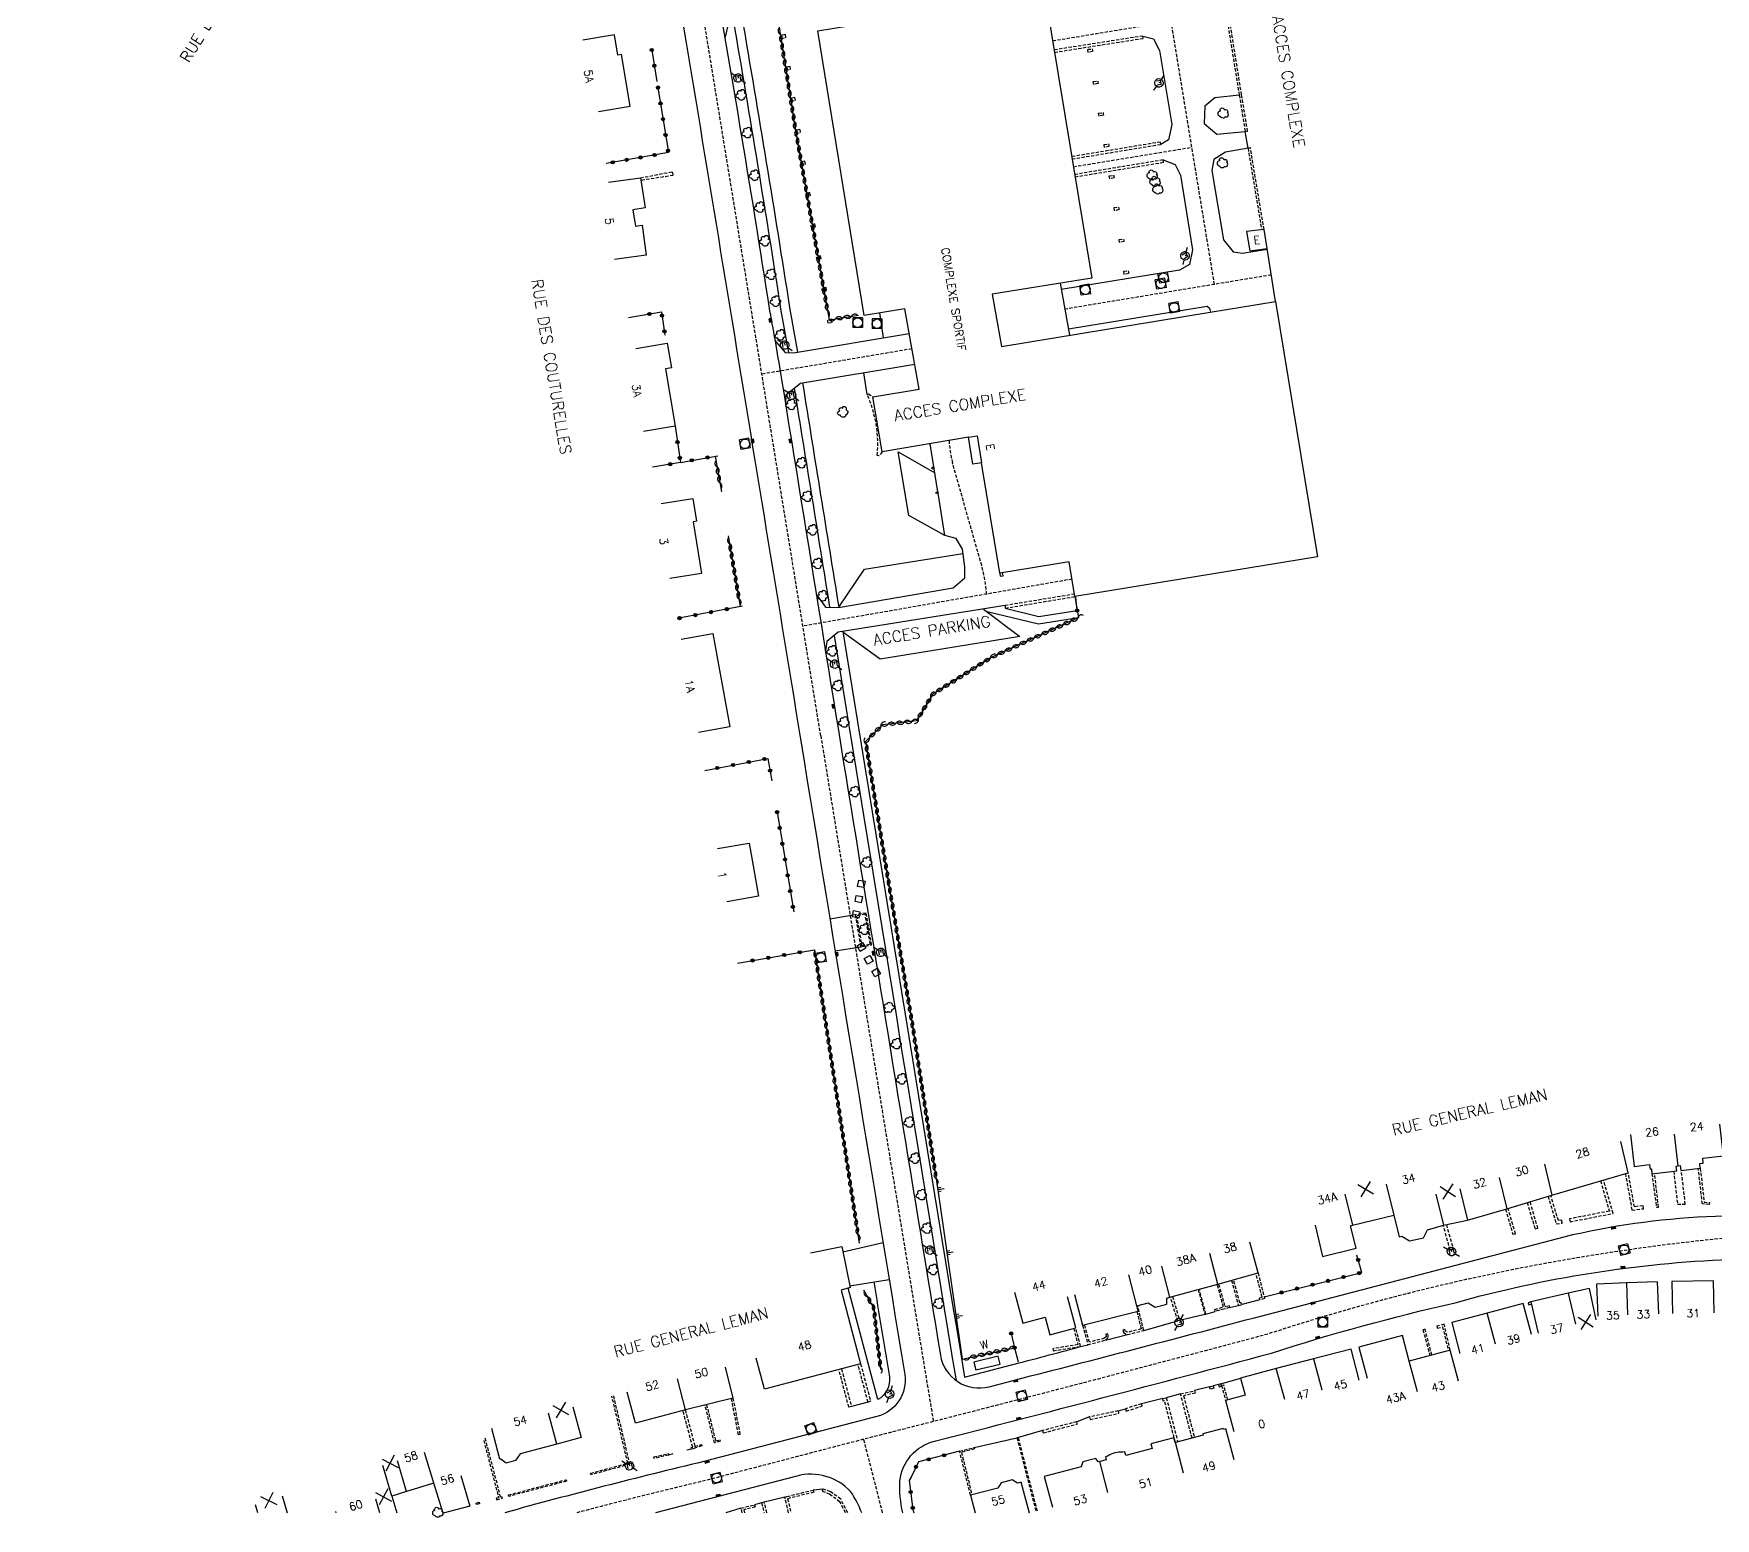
# Model space of a CAD drawing. Header units: millimetres. Extents: x 150999 to 152000, y 125999 to 127001.
# Drawn here: x 151342.5 to 151605.2, y 125999.1 to 126231.1 of the extents above; entities that cross this region are included whole.
import ezdxf
from ezdxf.enums import TextEntityAlignment as Align

# ---------------------------------------------------------------- set-up
doc = ezdxf.new("R2010")
doc.units = ezdxf.units.MM
doc.linetypes.add('DASHED', pattern=[0.75, 0.5, -0.25])
doc.layers.get('0').update_dxf_attribs({"linetype": 'CONTINUOUS'})
for name, color, linetype in [('W0001', 6, 'DASHED'), ('W0008', 7, 'CONTINUOUS'), ('W0100', 7, 'CONTINUOUS'), ('W0112', 1, 'DASHED'), ('W0211', 2, 'CONTINUOUS'), ('W0300', 7, 'CONTINUOUS'), ('W0310', 3, 'CONTINUOUS'), ('W0322', 7, 'CONTINUOUS'), ('W0334', 7, 'CONTINUOUS'), ('W0400', 7, 'CONTINUOUS'), ('W0420', 7, 'CONTINUOUS'), ('W0471', 7, 'CONTINUOUS'), ('W0984', 7, 'CONTINUOUS'), ('W0989', 7, 'CONTINUOUS'), ('W0991', 7, 'CONTINUOUS'), ('W1102', 7, 'CONTINUOUS')]:
    doc.layers.add(name, color=color, linetype=linetype)
doc.styles.get("Standard").update_dxf_attribs({"font": 'romans.shx', "width": 0.85})

# ---------------------------------------------------------------- blocks, each defined once
blk = doc.blocks.new('t322o')
at = {"color": 0, "linetype": 'Continuous'}
for radius in [0.25, 0.15]:
    blk.add_circle((0, 0), radius, dxfattribs=at)
blk = doc.blocks.new('t112o')
at = {"color": 0, "linetype": 'Continuous'}
for p, q in [((-0.5, 0.5), (0.5, 0.5)), ((-0.5, -0.5), (-0.5, 0.5)), ((0.5, 0.5), (0.5, -0.5)), ((0.5, -0.5), (-0.5, -0.5))]:
    blk.add_line(p, q, dxfattribs=at)
blk = doc.blocks.new('t310o')
at = {"color": 0, "linetype": 'Continuous'}
for centre, start, end in [((-0.5, 0.38), 216.8699, 323.1304), ((0.5, -0.37), 36.8699, 143.1303)]:
    blk.add_arc(centre, 0.625, start, end, dxfattribs=at)
blk = doc.blocks.new('t991o')
at = {"color": 0, "linetype": 'Continuous'}
for p, q in [((-1, 1), (1, -1)), ((-1, -1), (1, 1))]:
    blk.add_line(p, q, dxfattribs=at)
blk = doc.blocks.new('t211o')
at = {"color": 0, "linetype": 'Continuous'}
for p, q in [((-0.29, 0.5), (-0.29, 0)), ((0, 1), (0, 0)), ((0.29, 0.5), (0.29, 0))]:
    blk.add_line(p, q, dxfattribs=at)
blk = doc.blocks.new('T300')
for p, q in [((-0.8, 0.51), (-0.86, 0.34)), ((-0.86, 0.34), (-0.86, 0.17)), ((-0.86, 0.17), (-0.74, 0.06)), ((-0.69, 0.63), (-0.8, 0.51)), ((-0.8, -0.06), (-0.74, 0.06)), ((-0.74, 0.06), (-0.69, 0.11)), ((-0.57, 0.69), (-0.69, 0.63)), ((-0.46, 0.69), (-0.57, 0.69)), ((-0.29, 0.63), (-0.46, 0.69)), ((-0.29, 0.63), (-0.17, 0.74)), ((-0.23, 0.57), (-0.29, 0.63)), ((-0.17, 0.74), (-0.06, 0.8)), ((-0.06, 0.8), (0.06, 0.8)), ((0.06, 0.8), (0.23, 0.74)), ((0.23, 0.74), (0.34, 0.63)), ((0.34, 0.63), (0.4, 0.51)), ((0.46, 0.46), (0.34, 0.46)), ((0.4, 0.51), (0.4, 0.46)), ((0.57, 0.4), (0.46, 0.46)), ((0.57, 0.4), (0.69, 0.29)), ((0.69, 0.29), (0.74, 0.17)), ((0.74, 0.06), (0.69, -0.17)), ((0.74, 0.17), (0.74, 0.06)), ((-0.8, -0.17), (-0.8, -0.06)), ((-0.8, -0.23), (-0.8, -0.17)), ((-0.74, -0.34), (-0.8, -0.23)), ((-0.69, -0.4), (-0.74, -0.34)), ((-0.51, -0.46), (-0.69, -0.4)), ((-0.4, -0.46), (-0.51, -0.46)), ((-0.4, -0.46), (-0.34, -0.46)), ((-0.34, -0.46), (-0.34, -0.4)), ((-0.34, -0.51), (-0.34, -0.46)), ((-0.29, -0.63), (-0.34, -0.51)), ((-0.17, -0.74), (-0.29, -0.63)), ((-0.06, -0.8), (-0.17, -0.74)), ((0.06, -0.8), (-0.06, -0.8)), ((0.17, -0.74), (0.06, -0.8)), ((0.23, -0.69), (0.17, -0.74)), ((0.29, -0.46), (0.23, -0.46)), ((0.29, -0.63), (0.23, -0.69)), ((0.46, -0.4), (0.29, -0.46)), ((0.34, -0.51), (0.29, -0.63)), ((0.34, -0.51), (0.34, -0.46)), ((0.57, -0.34), (0.46, -0.4)), ((0.63, -0.29), (0.57, -0.34)), ((0.69, -0.17), (0.63, -0.29))]:
    blk.add_line(p, q)
blk = doc.blocks.new('T471')
for p, q in [((-0.333334, 0.333334), (-0.333334, -0.333334)), ((-0.333334, 0.333334), (0.333334, 0.333334)), ((-0.333334, 0), (0, 0)), ((0.500001, 0.500001), (1.000002, 1.000002)), ((-0.500001, -0.500001), (-1.000002, -1.000002)), ((-0.333334, -0.333334), (0.333334, -0.333334))]:
    blk.add_line(p, q)
blk.add_ellipse((0, 0), major_axis=(0.471405, 0.471405), ratio=1, start_param=5.4977871438, end_param=11.780972451)
blk = doc.blocks.new('T400')
for p, q in [((-0.15, 0.3), (0.15, 0.3)), ((-0.15, -0.25), (-0.15, 0.3)), ((-0.15, 0.15), (0.15, 0.15)), ((-0.15, 0), (0.15, 0)), ((0.15, 0.3), (0.15, -0.25)), ((-0.15, -0.15), (0.15, -0.15)), ((-0.15, -0.25), (-0.15, -0.3)), ((-0.15, -0.3), (0.15, -0.3)), ((0.15, -0.3), (0.15, -0.25))]:
    blk.add_line(p, q)
blk = doc.blocks.new('T420')
for p, q in [((0.75, 0.75), (-0.75, 0.75)), ((-0.75, 0.75), (-0.75, -0.75)), ((0.75, 0.75), (0.75, -0.75)), ((0.75, -0.75), (-0.75, -0.75))]:
    blk.add_line(p, q)
blk.add_ellipse((0, 0), major_axis=(-0.53, 0.53), ratio=1, start_param=3.926991, end_param=10.210176)

msp = doc.modelspace()

# ---------------------------------------------------------------- linework, layer by layer
at = {"layer": 'W0001'}
for points in [[(151483.07, 126014.25, -0.000463), (151465.48, 126121.41, 0.000328), (151442.8, 126260.36, 0.101931), (151437.67, 126274.58, -0.295589), (151437.91, 126280.29, 0.116471), (151443.73, 126299.09, -0.011498), (151445.36, 126310.69, 0.049077), (151450.21, 126349.63, 0.050108), (151447.47, 126388.3, -0.000595), (151431.9, 126478.98), (151424.7, 126521.56, 0.002254), (151411.43, 126599.34, 0.406265), (151396.07, 126610.27), (151389.67, 126609.02, 0.044346), (151379.93, 126606.54), (151374.75, 126605.55), (151370.37, 126603.33), (151366.54, 126599.96), (151356.47, 126594.23), (151321.48, 126574.08), (151307.47, 126566.04)], [(151491.38, 126143.53, 0.044521), (151490.63, 126147.98), (151486.04, 126164.11, -0.039587), (151485.52, 126167.52)]]:
    msp.add_lwpolyline(points, format="xyb", dxfattribs=at)
for points in [[(151526.98, 126191.92), (151517.95, 126246.78)], [(151501.7, 126229.99), (151520.21, 126233.04)], [(151504.94, 126210.31), (151523.45, 126213.35)], [(151535.87, 126193.4), (151503.61, 126188.05)], [(151479.74, 126181.85), (151456.28, 126177.9)], [(151504.75, 126145.87), (151462.7, 126138.53)], [(151475.15, 126000), (151472.2, 126011.48)]]:
    msp.add_lwpolyline(points, dxfattribs=at)
at = {"layer": 'W0001', "flags": 128}
msp.add_lwpolyline([(151680.13, 126027.59, 0.062856), (151615.84, 126042.84, 0.032056), (151607.24, 126042.95, 0.055379), (151535.1, 126027.85, -0.002951), (151482.49, 126014.1), (151472.22, 126011.49), (151447.92, 126005.15, 0.005803), (151427.38, 126000, -0.009772)], format="xyb", dxfattribs=at)
at = {"layer": 'W0008'}
msp.add_lwpolyline([(151505.32, 126342.38), (151489.15, 126345.21, 0.109018), (151472.7, 126344.5, 0.210632), (151452.6, 126327.4, 0.064616), (151446.63, 126298.76, 0.041405), (151445.64, 126268.03, 0.032805), (151447.85, 126245.81, -0.004839), (151457.5, 126187.79, -0.004903), (151459.36, 126177.04, 0.0007), (151484.18, 126024.63, 0.441234), (151491.77, 126019.69), (151497.09, 126021.07, 0.001673), (151534.21, 126030.73), (151581.59, 126043.13, -0.095314), (151626.31, 126045.18), (151631.01, 126044.47, 0.437454), (151639.01, 126050.87, 0.000992), (151646.17, 126153.04, 0.034443), (151646.12, 126275.2), (151644.49, 126301.93, 0.375123), (151627.68, 126322.36), (151611.84, 126324.95), (151587.1, 126329), (151536.42, 126337.26)], format="xyb", close=True, dxfattribs=at)
for points in [[(151335.79, 126279.11), (151365.68, 126277.95, -0.363213), (151376.1, 126267.45, -0.163826), (151364.81, 126240.08), (151368.62, 126237, 0.160584), (151381.63, 126269.11, -0.383744), (151391.37, 126277.14), (151400.4, 126276.82), (151421.38, 126276.05, -0.357579), (151439.46, 126260.09, -0.000346), (151462.32, 126120.89, 0.000429), (151478.61, 126021.62, -0.383101), (151474.26, 126015.05), (151447.21, 126008, 0.008769), (151416.11, 126000, -0.009773)], [(151478.3, 126000, -0.068233), (151477.84, 126004.98, -0.31141), (151483.24, 126011.18, 0.002951), (151535.88, 126024.94, -0.022317), (151564.56, 126032.82, -0.058383), (151607.48, 126039.58, -0.031621), (151615.53, 126039.47, -0.062812), (151679.29, 126024.71)], [(151471.89, 126000, 0.046727), (151470.17, 126003.29, 0.279522), (151461.74, 126005.73), (151439.68, 126000, 0.016807)]]:
    msp.add_lwpolyline(points, format="xyb", dxfattribs=at)
for points in [[(151450.53, 126230.37), (151451.12, 126232.8), (151453.23, 126233.66), (151464.17, 126235.43), (151486.75, 126239.14), (151488.8, 126238.64), (151489.73, 126237.06), (151489.98, 126235.62)], [(151515.8, 126230.73), (151517.47, 126230.29), (151518.41, 126228.48), (151520.3, 126216.92), (151519.81, 126214.51), (151518.61, 126213.8)], [(151530.85, 126221.51), (151527.05, 126221.05), (151525.5, 126219.76), (151525.39, 126217.04), (151527.36, 126215.38), (151531.78, 126215.8)], [(151532.22, 126213.2), (151528.68, 126212.59), (151526.87, 126211.45), (151526.55, 126209.7), (151528.39, 126198.86), (151529.9, 126197), (151531.34, 126196.8), (151535.22, 126197.43)], [(151518.95, 126211.37), (151520.84, 126210.66), (151521.65, 126208.97), (151523.54, 126197.32), (151523.09, 126195.05), (151521.54, 126194.15), (151503.06, 126191.14)], [(151504.16, 126184.99), (151525.85, 126188.53), (151526.21, 126188.21), (151526.38, 126187.59)], [(151458.33, 126183.17), (151459.91, 126181.29), (151461.21, 126181.23), (151479.3, 126184.27)], [(151480.17, 126179.41), (151462.34, 126176.42), (151460.01, 126174.64), (151459.96, 126173.3)], [(151483.77, 126159.5), (151482.59, 126167.02)], [(151464.78, 126143.5), (151466.24, 126141.51), (151468.15, 126141.46), (151468.58, 126141.51), (151486.18, 126144.49), (151487.97, 126146.09), (151488.01, 126147.78), (151487.6, 126150.53), (151486.66, 126152.21), (151484.88, 126152.68), (151483.8, 126159.28), (151483.8, 126159.29)], [(151494.3, 126141.75), (151468.22, 126137.56), (151466.44, 126136.14), (151466.23, 126134.6)]]:
    msp.add_lwpolyline(points, dxfattribs=at)
at = {"layer": 'W0100'}
for points in [[(151543.08, 126149.36), (151505.19, 126143.15), (151504.3, 126148.58), (151493.44, 126146.8), (151490.61, 126164.04), (151489.22, 126163.81), (151488.55, 126168.04), (151475.1, 126165.74), (151473.62, 126174.38), (151480.86, 126175.57), (151478.62, 126188.13), (151472.28, 126187.06), (151465.01, 126231.52), (151500.49, 126237.35), (151507.8, 126192.92), (151492.27, 126190.38), (151493.73, 126182.24), (151526.32, 126187.58), (151536.54, 126189.26)], [(151532.01, 126200.17), (151532.49, 126197.19), (151535.21, 126197.53), (151534.72, 126200.51)], [(151489.38, 126023.54), (151489.71, 126022.31), (151493.53, 126023.22), (151493.2, 126024.45)]]:
    msp.add_lwpolyline(points, close=True, dxfattribs=at)
for points in [[(151430.77, 126218.94), (151435.71, 126219.76), (151434.36, 126227.83), (151433.79, 126227.73), (151433.26, 126230.89), (151428.33, 126230.07)], [(151432.35, 126207.88), (151437.31, 126208.57), (151438.05, 126203.89), (151436.13, 126203.58), (151436.54, 126201), (151437.59, 126201.17), (151438.23, 126196.51), (151433.28, 126195.82)], [(151436.58, 126181.92), (151441.51, 126182.75), (151442.16, 126178.9), (151441.24, 126178.74), (151442.75, 126169.76), (151437.82, 126168.93)], [(151440.57, 126157.67), (151445.51, 126158.46), (151446.07, 126154.92), (151445.54, 126154.84), (151446.83, 126146.77), (151441.89, 126145.98)], [(151443.68, 126136.48), (151448.6, 126137.39), (151451.29, 126122.8), (151446.38, 126121.89)], [(151449.36, 126103.78), (151454.28, 126104.64), (151455.74, 126096.32), (151450.81, 126095.46)], [(151591.96, 126059.09), (151592.53, 126054.12), (151594.94, 126054.4), (151595.02, 126053.69), (151595.23, 126053.72), (151595.31, 126052.98), (151599.18, 126053.43), (151599.1, 126054.17), (151599.34, 126054.2), (151599.74, 126054.24), (151599.82, 126053.5), (151602.86, 126053.84), (151602.78, 126054.57), (151603.34, 126054.63), (151603.25, 126055.41), (151606.49, 126055.77), (151605.92, 126060.74)], [(151542.69, 126044.91), (151543.87, 126040.06), (151549.09, 126041.32), (151548.24, 126044.84), (151548.55, 126044.92), (151555, 126046.48), (151555.82, 126043.12), (151556.25, 126043.22), (151557.44, 126042.46), (151559.64, 126042.96), (151560.24, 126044.21), (151562.75, 126044.92), (151566.49, 126045.74), (151572.64, 126047.5), (151579.69, 126049.62), (151591.62, 126053.12), (151590.44, 126057.98)], [(151463.87, 126040.6), (151468.77, 126041.61), (151470.1, 126035.17), (151468.67, 126034.79), (151471.71, 126023.27), (151456.7, 126019.29), (151455.42, 126024.13)], [(151505.1, 126034.12), (151506.38, 126029.29), (151515.08, 126031.48), (151514.86, 126032.33), (151516.63, 126032.8), (151517.7, 126032.1), (151519.52, 126032.58), (151519.55, 126033.54), (151520.02, 126033.69), (151527.53, 126035.7), (151533.8, 126037.46), (151532.52, 126042.29)], [(151596.37, 126031.09), (151596.2, 126036.08), (151591.37, 126035.91), (151586.67, 126035.73), (151586.86, 126030.74)], [(151605.01, 126031.23), (151604.92, 126036.23), (151598.43, 126036.11), (151598.51, 126031.12)], [(151495.75, 126034.44), (151497.03, 126029.61), (151500.54, 126030.54), (151501.26, 126027.81), (151505.31, 126028.89), (151504.03, 126033.72)], [(151586.6, 126030.16), (151585.54, 126035.05), (151582.24, 126034.33), (151576.39, 126032.94), (151577.55, 126028.07)], [(151576.49, 126027.85), (151575.18, 126032.68), (151569.6, 126031.16), (151564.07, 126029.72), (151565.33, 126024.88)], [(151565.1, 126020.57), (151563.82, 126025.4), (151557.41, 126023.71), (151556.36, 126027.69), (151549.53, 126025.88), (151550.81, 126021.05)], [(151549.58, 126020.73), (151548.32, 126025.57), (151542.47, 126024.04), (151536.63, 126022.54), (151531.04, 126021.01), (151531.77, 126018.36), (151528.71, 126017.52), (151530.03, 126012.7)], [(151450.56, 126022.77), (151451.77, 126017.92), (151444.36, 126016.07), (151436.52, 126013.99), (151435.23, 126018.83)], [(151426.77, 126016.57), (151428.06, 126011.74), (151424.28, 126010.72), (151418.53, 126009.23), (151417.81, 126008.14), (151416.36, 126007.75), (151415.5, 126008.39), (151415.38, 126008.35), (151414.09, 126013.18)], [(151409.27, 126005.82), (151410.69, 126001.03), (151406.5, 125999.93), (151405.02, 126004.64), (151400.78, 126003.3), (151398.49, 126002.58), (151399.28, 126000)], [(151498.07, 125999.96), (151496.81, 126004.79), (151496.23, 126004.64), (151495.4, 126005.12), (151493.64, 126004.7), (151493.13, 126003.84), (151488.87, 126002.73), (151489.58, 126000)], [(151381.35, 126002.62), (151382.13, 126000)], [(151406.75, 126000), (151406.5, 125999.93), (151406.48, 126000)]]:
    msp.add_lwpolyline(points, dxfattribs=at)
msp.add_lwpolyline([(151530.05, 126008.26), (151528.78, 126013.1), (151528.37, 126012.99), (151528.32, 126013.17), (151525.17, 126012.34), (151525.23, 126012.14), (151520.88, 126011), (151520.83, 126010.99), (151520.64, 126011.72), (151517.04, 126010.78), (151517.24, 126010.04), (151514.9, 126009.43), (151513.13, 126008.97), (151512.99, 126009.54), (151512.67, 126009.46, 0.167017), (151510.28, 126008.85), (151509.95, 126008.75), (151510.08, 126008.26), (151509.08, 126008), (151508.83, 126007.93), (151508.46, 126008.47), (151506.43, 126007.98), (151506.14, 126007.19), (151500.39, 126005.69), (151501.66, 126000.85)], format="xyb", dxfattribs=at)
at = {"layer": 'W0112'}
for points in [[(151532.15, 126215.86), (151531.22, 126221.57), (151528.04, 126241.3), (151527.66, 126241.24), (151530.85, 126221.51), (151531.78, 126215.8)], [(151459.95, 126230.97), (151459.27, 126230.8), (151459.3, 126230.61), (151459.34, 126230.41), (151460.03, 126230.47)], [(151507.18, 126228.65), (151507.88, 126228.71), (151507.91, 126228.52), (151507.94, 126228.32), (151507.27, 126228.15)], [(151460.68, 126225.99), (151460, 126225.83), (151460.04, 126225.63), (151460.07, 126225.43), (151460.76, 126225.49)], [(151508.04, 126223.64), (151508.74, 126223.7), (151508.77, 126223.51), (151508.8, 126223.31), (151508.13, 126223.14)], [(151461.45, 126221.15), (151460.77, 126220.98), (151460.8, 126220.78), (151460.83, 126220.59), (151461.53, 126220.65)], [(151508.88, 126218.7), (151509.58, 126218.76), (151509.61, 126218.56), (151509.64, 126218.36), (151508.96, 126218.2)], [(151462.24, 126216.13), (151461.56, 126215.96), (151461.59, 126215.76), (151461.62, 126215.57), (151462.32, 126215.63)], [(151509.73, 126213.8), (151510.42, 126213.86), (151510.46, 126213.66), (151510.49, 126213.46), (151509.81, 126213.3)], [(151463.02, 126211.17), (151462.34, 126211.01), (151462.38, 126210.81), (151462.41, 126210.61), (151463.1, 126210.67)], [(151510.55, 126208.91), (151511.24, 126208.98), (151511.28, 126208.78), (151511.31, 126208.58), (151510.63, 126208.41)], [(151463.79, 126206.26), (151463.11, 126206.09), (151463.14, 126205.89), (151463.17, 126205.7), (151463.87, 126205.76)], [(151511.29, 126203.94), (151511.99, 126204), (151512.02, 126203.8), (151512.05, 126203.6), (151511.37, 126203.44)], [(151464.57, 126201.37), (151463.89, 126201.2), (151463.92, 126201.01), (151463.96, 126200.81), (151464.65, 126200.87)], [(151512.07, 126198.95), (151512.77, 126199.01), (151512.8, 126198.81), (151512.83, 126198.62), (151512.15, 126198.45)], [(151465.46, 126196.41), (151464.78, 126196.25), (151464.81, 126196.05), (151464.84, 126195.85), (151465.54, 126195.91)], [(151512.81, 126193.98), (151513.51, 126194.04), (151513.54, 126193.84), (151513.57, 126193.64), (151512.89, 126193.48)], [(151466.31, 126191.44), (151465.63, 126191.28), (151465.66, 126191.08), (151465.7, 126190.88), (151466.39, 126190.94)], [(151467.2, 126186.49), (151466.52, 126186.33), (151466.55, 126186.13), (151466.59, 126185.93), (151467.28, 126185.99)], [(151482.88, 126163.1), (151482.86, 126163.36), (151483.15, 126163.38), (151483.17, 126163.12)], [(151483.51, 126159.25), (151483.49, 126159.47), (151483.78, 126159.5), (151483.8, 126159.29)], [(151470.87, 126093.41), (151471.72, 126088.42), (151473.42, 126088.71), (151472.57, 126093.7)], [(151471.08, 126093.27), (151471.87, 126088.63), (151473.22, 126088.86), (151472.42, 126093.5)], [(151526.86, 126019.45), (151526.32, 126019.31), (151526.22, 126019.68), (151526.76, 126019.82)], [(151527.69, 126019.67), (151528.07, 126019.78), (151527.97, 126020.15), (151527.59, 126020.04)], [(151507.54, 126014.59), (151512.06, 126015.54), (151511.98, 126015.92), (151507.46, 126014.97)], [(151515.56, 126017.03), (151513.08, 126016.25), (151513.19, 126015.88), (151515.67, 126016.66)], [(151500.24, 126012.48), (151505.56, 126013.86), (151505.47, 126014.23), (151500.14, 126012.85)], [(151441.7, 126009.01), (151439.47, 126008.48), (151439.42, 126008.72), (151441.64, 126009.24)], [(151425.75, 126004.93), (151416.76, 126002.55), (151416.7, 126002.78), (151425.69, 126005.16)], [(151411.67, 126001.52), (151412.15, 126001.63), (151412.2, 126001.4), (151411.72, 126001.29)]]:
    msp.add_lwpolyline(points, close=True, dxfattribs=at)
for points in [[(151502, 126228.19), (151515.86, 126230.37), (151515.8, 126230.73), (151501.94, 126228.56)], [(151504.74, 126211.52), (151518.61, 126213.8), (151518.55, 126214.17), (151504.68, 126211.88)], [(151534.72, 126200.51), (151532.59, 126213.26), (151532.22, 126213.2), (151534.35, 126200.45)], [(151437.31, 126208.57), (151442.26, 126209.52), (151442.43, 126208.95), (151437.37, 126208.15)], [(151505.2, 126208.73), (151519.01, 126211), (151518.95, 126211.37), (151505.14, 126209.09)], [(151493.44, 126146.8), (151493.53, 126146.34), (151493.96, 126146.41), (151493.88, 126146.87)], [(151505.13, 126143.53), (151494.3, 126141.75), (151494.31, 126141.34), (151505.19, 126143.15)], [(151602.86, 126053.84), (151603.47, 126048.54), (151604.28, 126048.45), (151604.25, 126048.14), (151603.19, 126048.26), (151602.56, 126053.81)], [(151587.28, 126051.85), (151588.66, 126047.13), (151582.44, 126045.91), (151582.53, 126045.45), (151589.25, 126046.78), (151587.73, 126051.98)], [(151591.17, 126052.99), (151592.19, 126047.29), (151593.98, 126047.51), (151593.93, 126047.97), (151592.57, 126047.8), (151591.62, 126053.12)], [(151595.31, 126052.98), (151596.02, 126047.73), (151596.34, 126047.75), (151595.74, 126053.03)], [(151598.71, 126053.37), (151599.31, 126048.19), (151600.52, 126048.2), (151599.91, 126053.51)], [(151575.83, 126048.46), (151577.06, 126044.35), (151577.51, 126044.44), (151576.27, 126048.59)], [(151579.08, 126049.44), (151580.37, 126045.14), (151581.27, 126045.24), (151581.22, 126045.7), (151580.7, 126045.64), (151579.52, 126049.57)], [(151572.45, 126047.44), (151573.57, 126043.52), (151574.02, 126043.57), (151572.83, 126047.56)], [(151563.2, 126045.02), (151564.27, 126041.18), (151563.8, 126041.05), (151562.72, 126044.92)], [(151527.62, 126035.73), (151528.61, 126032.2), (151528.63, 126032.2), (151529.27, 126032.36), (151529.35, 126032.05), (151528.7, 126031.88), (151528.47, 126031.83), (151527.11, 126031.47), (151527.02, 126031.78), (151528.39, 126032.15), (151527.44, 126035.68)], [(151529.64, 126036.29), (151530.73, 126032.38), (151530.98, 126032.44), (151531.25, 126032.56), (151531.11, 126032.86), (151530.96, 126032.79), (151529.95, 126036.38)], [(151533.8, 126037.46), (151534.81, 126033.47), (151534.09, 126033.28), (151534.01, 126033.6), (151534.41, 126033.7), (151533.48, 126037.37)], [(151520.43, 126033.8), (151521.54, 126030.05), (151521.25, 126029.97), (151520.08, 126033.71)], [(151524.43, 126034.87), (151525.47, 126031), (151525.65, 126031.04), (151524.61, 126034.92)], [(151576.39, 126032.94), (151575.99, 126032.82), (151576.08, 126032.5), (151576.46, 126032.61)], [(151514.87, 126031.42), (151515.53, 126028.73), (151513.43, 126028.19), (151513.04, 126028.39), (151512.96, 126028.63), (151512.65, 126028.53), (151512.77, 126028.16), (151513.38, 126027.84), (151515.93, 126028.5), (151514.99, 126032.36)], [(151504.99, 126028.8), (151505.66, 126026.27), (151501.74, 126025.63), (151501.79, 126025.3), (151506.08, 126026), (151505.31, 126028.89)], [(151506.38, 126029.29), (151507.21, 126026.26), (151509.98, 126026.98), (151510.38, 126027.37), (151510.35, 126027.9), (151510.02, 126027.88), (151510.04, 126027.5), (151509.81, 126027.27), (151507.44, 126026.66), (151506.7, 126029.37)], [(151560.94, 126024.64), (151559.87, 126028.67), (151559.55, 126028.59), (151560.62, 126024.56)], [(151563.82, 126025.4), (151562.85, 126029.45), (151561.73, 126029.14), (151561.82, 126028.83), (151562.61, 126029.05), (151563.5, 126025.32)], [(151468.72, 126022.47), (151470.27, 126016.61), (151469.87, 126016.48), (151468.32, 126022.37)], [(151471.71, 126023.27), (151473.27, 126017.41), (151472.87, 126017.27), (151471.31, 126023.16)], [(151529.05, 126017.62), (151528.45, 126019.93), (151528.1, 126019.88), (151528.71, 126017.52)], [(151433.09, 126018.25), (151435.62, 126007.57), (151429.61, 126005.93), (151429.54, 126006.17), (151435.34, 126007.74), (151432.86, 126018.19)], [(151451.77, 126017.92), (151452.87, 126012.25), (151452.63, 126012.2), (151451.53, 126017.86)], [(151520.88, 126011), (151519.18, 126017.49), (151518.99, 126017.45), (151518.91, 126017.83), (151519.46, 126017.95), (151521.25, 126011.1)], [(151523.48, 126011.68), (151521.68, 126018.57), (151523.88, 126019.08), (151523.97, 126018.7), (151522.15, 126018.28), (151523.85, 126011.78)], [(151444.32, 126016.06), (151445.83, 126010.37), (151446.83, 126010.66), (151446.9, 126010.43), (151445.9, 126010.14), (151445.54, 126010.01), (151445.27, 126009.95), (151445.23, 126010.19), (151445.48, 126010.24), (151445.48, 126010.24), (151443.96, 126015.97)], [(151447.64, 126016.89), (151449.06, 126011.22), (151449.73, 126011.39), (151449.79, 126011.16), (151448.88, 126010.93), (151447.41, 126016.83)], [(151412.84, 126011.28), (151415.16, 126002.36), (151414.79, 126002.25), (151414.85, 126002.02), (151415.76, 126002.27), (151415.69, 126002.5), (151415.48, 126002.44), (151413.08, 126011.64)], [(151488.87, 126002.73), (151487.18, 126009.61), (151489.44, 126010.19), (151489.5, 126009.97), (151487.46, 126009.44), (151489.1, 126002.79)], [(151499.32, 126000.27), (151496.35, 126011.77), (151496.13, 126011.72), (151499.09, 126000.21)], [(151457.06, 126000), (151456.66, 126001.66), (151456.24, 126001.54), (151456.62, 126000)], [(151460.47, 126000), (151459.87, 126002.42), (151460.21, 126002.55), (151464.32, 126003.55), (151464.41, 126003.2), (151460.32, 126002.2), (151460.3, 126002.19), (151460.84, 126000)], [(151469.7, 126000), (151468.6, 126002.12), (151467.03, 126003.29), (151465.8, 126003.71), (151465.68, 126003.38), (151466.86, 126002.96), (151468.38, 126001.83), (151469.33, 126000)], [(151453.21, 126000), (151453.02, 126000.72), (151455.14, 126001.25), (151455.23, 126000.9), (151453.46, 126000.46), (151453.58, 126000)]]:
    msp.add_lwpolyline(points, dxfattribs=at)
msp.add_lwpolyline([(151475.1, 126165.74), (151474.56, 126165.15), (151474.31, 126165.21, 0.128825), (151472.73, 126174.72), (151472.96, 126174.83), (151473.62, 126174.38)], format="xyb", dxfattribs=at)
at = {"layer": 'W0211'}
msp.add_lwpolyline([(151483.76, 126050.45), (151487.57, 126023.99)], dxfattribs=at)
at = {"layer": 'W0310'}
for points in [[(151463.85, 126234.66), (151458.6, 126234.41), (151461.56, 126215.96), (151466.78, 126186.39), (151471.36, 126187.11)], [(151449, 126165.09), (151449.96, 126159.49)], [(151451.04, 126152.64), (151452.9, 126141.59)], [(151505.63, 126139.8), (151492.09, 126133.63), (151482.97, 126127.9), (151480.43, 126123.73), (151475.12, 126123.12), (151472.49, 126120.49), (151475.62, 126101.21), (151479.77, 126076.4), (151483.76, 126050.45)], [(151464.51, 126087.97), (151471.5, 126042.1)], [(151472.16, 126034.82), (151473.76, 126031.97), (151474.83, 126022.38)], [(151487.57, 126023.99), (151495.76, 126025.79)], [(151442.4, 126009.19), (151441.7, 126009.01)], [(151445.27, 126009.95), (151444.54, 126009.79)]]:
    msp.add_lwpolyline(points, dxfattribs=at)
at = {"layer": 'W0322'}
msp.add_line((151443.56, 126164.12), (151439.18, 126163.35), dxfattribs=at)
for points in [[(151439.08, 126228.54), (151439.89, 126223.62)], [(151440.05, 126222.68), (151441.68, 126212.51), (151431.96, 126210.82)], [(151435.44, 126186.73), (151440.6, 126187.63), (151441.15, 126183.97)], [(151442.75, 126169.76), (151443.56, 126164.12), (151449.4, 126165.16)], [(151453.25, 126141.66), (151443.07, 126139.72)], [(151505.54, 126140.97), (151505.33, 126143.07)], [(151447.35, 126115.99), (151457.24, 126117.86), (151457.84, 126114.37)], [(151458.66, 126109.46), (151461.27, 126093.87)], [(151452.48, 126085.88), (151464.51, 126087.97)], [(151534.74, 126033.75), (151550.02, 126037.55), (151549.21, 126040.25)], [(151495.22, 126028.03), (151495.76, 126025.79), (151496.3, 126023.56)], [(151487.18, 126009.61), (151480.73, 126007.93), (151479.61, 126005.58), (151479.29, 126005.05), (151479.89, 126000.5), (151480.04, 126000)]]:
    msp.add_lwpolyline(points, dxfattribs=at)
at = {"layer": 'W0334'}
for p, q in [((151532.22, 126213.2), (151531.78, 126215.8)), ((151536.54, 126189.26), (151535.21, 126197.53)), ((151534.09, 126033.28), (151531.25, 126032.56)), ((151525.47, 126031), (151521.54, 126030.05)), ((151509.98, 126026.98), (151513.38, 126027.84)), ((151515.93, 126028.5), (151521.25, 126029.97)), ((151527.97, 126020.15), (151531.04, 126021.01)), ((151521.68, 126018.57), (151519.46, 126017.95)), ((151511.98, 126015.92), (151513.08, 126016.25)), ((151489.44, 126010.19), (151496.13, 126011.72))]:
    msp.add_line(p, q, dxfattribs=at)
for points in [[(151451.83, 126233.09, -0.00375), (151459.22, 126188.08, -0.003097), (151460.42, 126181.27, 0.0007)], [(151453.17, 126233.63, -0.003774), (151460.61, 126188.32, -0.003164), (151461.84, 126181.34, 0.0007)], [(151461.34, 126175.66, 0.000157), (151466.87, 126141.5, 0.440862)], [(151462.64, 126176.47, 0.000161), (151468.3, 126141.48, 0.440819)], [(151467.59, 126137.05, 0.000515), (151485.9, 126024.9, 0.005068), (151485.91, 126024.82), (151486.64, 126020.65)], [(151468.92, 126137.67, 0.000517), (151487.29, 126025.13, 0.006214), (151487.31, 126025.06)], [(151473.76, 126036.06, 0.000064), (151476.2, 126021.25, -0.31714), (151474.39, 126017.69), (151469.74, 126035.08)], [(151487.29, 126025.13), (151487.96, 126021.18), (151489.7, 126021.65), (151496.48, 126023.41, 0.000458), (151507.21, 126026.26, 0.001673)]]:
    msp.add_lwpolyline(points, format="xyb", dxfattribs=at)
for points in [[(151502.89, 126192.12), (151504.34, 126183.98)], [(151474.66, 126187.46), (151475.21, 126183.58)], [(151472.73, 126174.72), (151472.22, 126178.08)], [(151484.88, 126152.68), (151479.23, 126155.81), (151477.6, 126165.74), (151483.3, 126162.48)], [(151468.3, 126141.48), (151472.31, 126147.44), (151487.7, 126149.88)], [(151505.19, 126143.15), (151505.73, 126139.82), (151499.49, 126138.81), (151491.5, 126140.74)], [(151490.89, 126141.2), (151496.6, 126136.91), (151474.75, 126133.38), (151468.93, 126137.6)], [(151494.31, 126141.34), (151499.53, 126140.02), (151505.54, 126140.97)], [(151470.87, 126093.41), (151466.92, 126092.73)], [(151467.74, 126087.78), (151471.72, 126088.42)], [(151468.95, 126040.76), (151475.21, 126042.23)], [(151470.04, 126035.43), (151476.16, 126036.47)], [(151525.65, 126031.04), (151527.11, 126031.47)], [(151529.35, 126032.05), (151530.73, 126032.38)], [(151526.22, 126019.68), (151523.88, 126019.08)], [(151527.59, 126020.04), (151526.76, 126019.82)], [(151472.87, 126017.27), (151470.27, 126016.61)], [(151518.91, 126017.83), (151515.56, 126017.03)], [(151507.46, 126014.97), (151505.47, 126014.23)], [(151500.14, 126012.85), (151496.35, 126011.77)], [(151456.24, 126001.54), (151455.14, 126001.25)], [(151459.87, 126002.42), (151456.66, 126001.66)], [(151465.8, 126003.71), (151464.32, 126003.55)], [(151453.02, 126000.72), (151450.68, 126000)]]:
    msp.add_lwpolyline(points, dxfattribs=at)
at = {"layer": 'W1102'}
for p, q in [((151598.77, 126059.17), (151599.34, 126054.2)), ((151578.51, 126054.48), (151579.69, 126049.62)), ((151553.82, 126051.34), (151555, 126046.48)), ((151571.46, 126052.36), (151572.64, 126047.5)), ((151547.37, 126049.78), (151548.55, 126044.92)), ((151561.57, 126049.78), (151562.75, 126044.92)), ((151565.31, 126050.59), (151566.49, 126045.74)), ((151520.02, 126033.69), (151518.74, 126038.53)), ((151527.53, 126035.7), (151526.25, 126040.53)), ((151514.86, 126032.33), (151513.58, 126037.16)), ((151591.56, 126030.92), (151591.37, 126035.91)), ((151570.89, 126026.33), (151569.6, 126031.16)), ((151537.95, 126017.72), (151536.63, 126022.54)), ((151542.47, 126024.04), (151543.73, 126019.2)), ((151558.69, 126018.87), (151557.41, 126023.71)), ((151444.36, 126016.07), (151443.11, 126020.91)), ((151424.28, 126010.72), (151422.98, 126015.55)), ((151405.02, 126004.64), (151403.59, 126009.43)), ((151522.15, 126006.16), (151520.88, 126011)), ((151398.49, 126002.58), (151397.06, 126007.37)), ((151400.78, 126003.3), (151399.35, 126008.1)), ((151510.35, 126003.16), (151509.08, 126008)), ((151396.6, 126000), (151395.97, 126002.12)), ((151377.53, 126000), (151377.17, 126001.22)), ((151389.81, 126000), (151389.76, 126000.18))]:
    msp.add_line(p, q, dxfattribs=at)
for points in [[(151488.55, 126168.04), (151489.91, 126168.26), (151490.61, 126164.04)], [(151582.24, 126034.33), (151583.35, 126029.46)]]:
    msp.add_lwpolyline(points, dxfattribs=at)

# ---------------------------------------------------------------- block references
at = {"layer": 'W0112'}
for p, rotation in [((151471.82, 126098.27), 170.3444801593212), ((151471.41, 126095.89), 350.3444801596611), ((151471.01, 126093.5), 350.3444801593212), ((151471.83, 126088.39), 209.8805194139083), ((151472.97, 126086.39), 29.88051941399862), ((151474.12, 126084.4), 29.88051941390834)]:
    msp.add_blockref('t112o', p, dxfattribs=dict(at, rotation=rotation))
at = {"layer": 'W0211', "rotation": 278.194405925616}
for p in [(151483.76, 126050.45), (151485.18, 126040.55), (151486.61, 126030.65)]:
    msp.add_blockref('t211o', p, dxfattribs=at)
at = {"layer": 'W0300'}
for p, rotation in [((151453.03, 126221.44), 279.297447025103), ((151528.27, 126218.69), 188.915444293444), ((151453.98, 126215.53), 279.297447025103), ((151528.16, 126210.92), 188.915444293444), ((151455.11, 126208.89), 279.297447025103), ((151517.19, 126209.01), 188.915444293444), ((151517.63, 126208.02), 188.915444293444), ((151518.05, 126206.83), 188.915444293444), ((151455.93, 126203.9), 279.297447025103), ((151456.74, 126198.63), 279.297447025103), ((151457.67, 126193.4), 279.297447025103), ((151458.39, 126189.2), 279.297447025103), ((151459.15, 126183.93), 279.297447025103), ((151460.83, 126173.07), 279.418437692027), ((151468.91, 126171.9), 279.418437692027), ((151462.43, 126163.95), 279.418437692027), ((151463.32, 126158.71), 279.418437692027), ((151464.17, 126153.47), 279.418437692027), ((151464.94, 126148.22), 279.418437692027), ((151465.73, 126143.17), 279.418437692027), ((151467.25, 126134.56), 279.418437692027), ((151468.11, 126129.15), 279.418437692027), ((151469.08, 126123.44), 279.418437692027), ((151469.93, 126117.92), 279.418437692027), ((151470.75, 126112.57), 279.418437692027), ((151472.64, 126101.56), 279.418437692027), ((151472.24, 126091.07), 279.208274526316), ((151476.18, 126079.01), 80.34448015932121), ((151477.26, 126073.18), 279.505235983083), ((151478.09, 126067.68), 279.505235983083), ((151479.26, 126060.94), 279.505235983083), ((151480.17, 126055.3), 279.505235983083), ((151481.18, 126049.59), 279.505235983083), ((151482.01, 126044.37), 279.505235983083), ((151482.99, 126037.9), 278.733871622599), ((151483.88, 126032.62), 278.733871622599), ((151405.58, 126000.08), 194.659449090152)]:
    msp.add_blockref('T300', p, dxfattribs=dict(at, rotation=rotation))
at = {"layer": 'W0310'}
for p, rotation in [((151459.15, 126230.97), 279.105608041861), ((151459.35, 126229.73), 279.105608041861), ((151459.55, 126228.5), 279.105608041861), ((151459.74, 126227.27), 279.105608041861), ((151459.94, 126226.03), 279.105608041861), ((151460.14, 126224.8), 279.105608041861), ((151460.34, 126223.56), 279.105608041861), ((151460.54, 126222.33), 279.105608041861), ((151460.73, 126221.09), 279.105608041861), ((151460.93, 126219.86), 279.105608041861), ((151461.13, 126218.63), 279.105608041861), ((151461.33, 126217.39), 279.105608041861), ((151461.52, 126216.16), 279.105608041861), ((151461.74, 126214.93), 280.021587461919), ((151461.96, 126213.69), 280.021587461919), ((151462.17, 126212.46), 280.021587461919), ((151462.39, 126211.23), 280.021587461919), ((151462.61, 126210), 280.021587461919), ((151462.83, 126208.77), 280.021587461919), ((151463.04, 126207.54), 280.021587461919), ((151463.26, 126206.31), 280.021587461919), ((151463.48, 126205.08), 280.021587461919), ((151463.7, 126203.85), 280.021587461919), ((151463.91, 126202.62), 280.021587461919), ((151464.13, 126201.39), 280.021587461919), ((151464.35, 126200.15), 280.021587461919), ((151464.57, 126198.92), 280.021587461919), ((151464.78, 126197.69), 280.021587461919), ((151465, 126196.46), 280.021587461919), ((151465.22, 126195.23), 280.021587461919), ((151465.44, 126194), 280.021587461919), ((151465.65, 126192.77), 280.021587461919), ((151465.87, 126191.54), 280.021587461919), ((151466.09, 126190.31), 280.021587461919), ((151466.31, 126189.08), 280.021587461919), ((151466.52, 126187.85), 280.021587461919), ((151467.79, 126186.55), 8.88470799555183), ((151469.03, 126186.74), 8.88470799555183), ((151470.26, 126186.94), 8.88470799555183), ((151449.28, 126163.42), 279.712164443253), ((151449.49, 126162.19), 279.712164443253), ((151449.7, 126160.96), 279.712164443253), ((151451.25, 126151.4), 279.573180995454), ((151451.45, 126150.17), 279.573180995454), ((151451.66, 126148.94), 279.573180995454), ((151451.87, 126147.71), 279.573180995454), ((151452.08, 126146.47), 279.573180995454), ((151452.29, 126145.24), 279.573180995454), ((151452.49, 126144.01), 279.573180995454), ((151452.7, 126142.78), 279.573180995454), ((151501.08, 126137.73), 204.495988683413), ((151502.21, 126138.24), 204.495988683413), ((151503.35, 126138.76), 204.495988683413), ((151504.49, 126139.28), 204.495988683413), ((151505.63, 126139.8), 204.495988683413), ((151494.25, 126134.62), 204.495988683413), ((151495.39, 126135.13), 204.495988683413), ((151496.53, 126135.65), 204.495988683413), ((151497.66, 126136.17), 204.495988683413), ((151498.8, 126136.69), 204.495988683413), ((151499.94, 126137.21), 204.495988683413), ((151489.87, 126132.24), 212.152719769215), ((151490.93, 126132.9), 212.152719769215), ((151491.98, 126133.57), 212.152719769215), ((151493.11, 126134.1), 204.495988683413), ((151485.64, 126129.57), 212.152719769215), ((151486.69, 126130.24), 212.152719769215), ((151487.75, 126130.9), 212.152719769215), ((151488.81, 126131.57), 212.152719769215), ((151482.66, 126127.39), 238.7208526071419), ((151483.52, 126128.24), 212.152719769215), ((151484.58, 126128.91), 212.152719769215), ((151480.71, 126124.18), 238.7208526071419), ((151481.36, 126125.25), 238.7208526071419), ((151482.01, 126126.32), 238.7208526071419), ((151473.97, 126121.97), 225.037033881309), ((151474.86, 126122.86), 225.037033881309), ((151475.99, 126123.22), 186.504319184905), ((151477.23, 126123.36), 186.504319184905), ((151478.48, 126123.5), 186.504319184905), ((151479.72, 126123.65), 186.504319184905), ((151472.56, 126120.09), 279.211018713372), ((151473.09, 126121.09), 225.037033881309), ((151472.76, 126118.86), 279.211018713372), ((151472.96, 126117.62), 279.211018713372), ((151473.16, 126116.39), 279.211018713372), ((151473.36, 126115.16), 279.211018713372), ((151473.56, 126113.92), 279.211018713372), ((151473.76, 126112.69), 279.211018713372), ((151473.96, 126111.46), 279.211018713372), ((151474.16, 126110.22), 279.211018713372), ((151474.36, 126108.99), 279.211018713372), ((151474.56, 126107.75), 279.211018713372), ((151474.76, 126106.52), 279.211018713372), ((151474.96, 126105.29), 279.211018713372), ((151475.16, 126104.05), 279.211018713372), ((151475.36, 126102.82), 279.211018713372), ((151475.56, 126101.58), 279.211018713372), ((151475.76, 126100.35), 279.505235983083), ((151475.97, 126099.12), 279.505235983083), ((151476.17, 126097.89), 279.505235983083), ((151476.38, 126096.65), 279.505235983083), ((151476.59, 126095.42), 279.505235983083), ((151476.79, 126094.19), 279.505235983083), ((151477, 126092.95), 279.505235983083), ((151477.21, 126091.72), 279.505235983083), ((151477.41, 126090.49), 279.505235983083), ((151477.62, 126089.26), 279.505235983083), ((151477.83, 126088.02), 279.505235983083), ((151464.7, 126086.73), 278.673906512384), ((151464.88, 126085.5), 278.673906512384), ((151478.03, 126086.79), 279.505235983083), ((151478.24, 126085.56), 279.505235983083), ((151478.45, 126084.32), 279.505235983083), ((151465.07, 126084.26), 278.673906512384), ((151465.26, 126083.03), 278.673906512384), ((151465.45, 126081.79), 278.673906512384), ((151478.65, 126083.09), 279.505235983083), ((151478.86, 126081.86), 279.505235983083), ((151465.64, 126080.55), 278.673906512384), ((151465.83, 126079.32), 278.673906512384), ((151479.06, 126080.63), 279.505235983083), ((151479.27, 126079.39), 279.505235983083), ((151466.02, 126078.08), 278.673906512384), ((151466.2, 126076.85), 278.673906512384), ((151479.48, 126078.16), 279.505235983083), ((151479.68, 126076.93), 279.505235983083), ((151466.39, 126075.61), 278.673906512384), ((151466.58, 126074.38), 278.673906512384), ((151479.88, 126075.69), 278.733871622599), ((151480.07, 126074.46), 278.733871622599), ((151466.77, 126073.14), 278.673906512384), ((151466.96, 126071.9), 278.673906512384), ((151480.26, 126073.22), 278.733871622599), ((151480.45, 126071.99), 278.733871622599), ((151467.15, 126070.67), 278.673906512384), ((151467.33, 126069.43), 278.673906512384), ((151480.64, 126070.75), 278.733871622599), ((151480.83, 126069.52), 278.733871622599), ((151467.52, 126068.2), 278.673906512384), ((151467.71, 126066.96), 278.673906512384), ((151481.02, 126068.28), 278.733871622599), ((151481.21, 126067.04), 278.733871622599), ((151467.9, 126065.73), 278.673906512384), ((151468.09, 126064.49), 278.673906512384), ((151481.4, 126065.81), 278.733871622599), ((151481.59, 126064.57), 278.733871622599), ((151481.78, 126063.34), 278.733871622599), ((151468.28, 126063.25), 278.673906512384), ((151468.47, 126062.02), 278.673906512384), ((151468.65, 126060.78), 278.673906512384), ((151481.97, 126062.1), 278.733871622599), ((151482.16, 126060.87), 278.733871622599), ((151468.84, 126059.55), 278.673906512384), ((151469.03, 126058.31), 278.673906512384), ((151482.35, 126059.63), 278.733871622599), ((151482.54, 126058.4), 278.733871622599), ((151469.22, 126057.08), 278.673906512384), ((151469.41, 126055.84), 278.673906512384), ((151482.73, 126057.16), 278.733871622599), ((151482.92, 126055.92), 278.733871622599), ((151469.6, 126054.6), 278.673906512384), ((151469.79, 126053.37), 278.673906512384), ((151483.11, 126054.69), 278.733871622599), ((151483.3, 126053.45), 278.733871622599), ((151469.97, 126052.13), 278.673906512384), ((151470.16, 126050.9), 278.673906512384), ((151483.49, 126052.22), 278.733871622599), ((151470.35, 126049.66), 278.673906512384), ((151470.54, 126048.43), 278.673906512384), ((151470.73, 126047.19), 278.673906512384), ((151470.92, 126045.95), 278.673906512384), ((151471.1, 126044.72), 278.673906512384), ((151471.29, 126043.48), 278.673906512384), ((151472.77, 126033.73), 299.292591607146), ((151473.39, 126032.64), 299.292591607146), ((151473.82, 126031.49), 276.342290723072), ((151473.95, 126030.25), 276.342290723072), ((151474.09, 126029.01), 276.342290723072), ((151474.23, 126027.76), 276.342290723072), ((151474.37, 126026.52), 276.342290723072), ((151474.51, 126025.28), 276.342290723072), ((151474.64, 126024.04), 276.342290723072), ((151490.01, 126024.53), 12.3989097115063), ((151491.23, 126024.8), 12.3989097115063), ((151492.45, 126025.07), 12.3989097115063), ((151493.67, 126025.33), 12.3989097115063), ((151494.89, 126025.6), 12.3989097115063), ((151474.78, 126022.79), 276.342290723072), ((151488.79, 126024.26), 12.3989097115063)]:
    msp.add_blockref('t310o', p, dxfattribs=dict(at, rotation=rotation))
at = {"layer": 'W0322'}
for p, rotation in [((151439.08, 126228.54), 279.389227886996), ((151439.49, 126226.08), 279.389227886996), ((151440.05, 126222.68), 279.062579632718), ((151440.45, 126220.21), 279.062579632718), ((151440.84, 126217.74), 279.062579632718), ((151441.24, 126215.27), 279.062579632718), ((151435.16, 126211.38), 189.897745174256), ((151437.33, 126211.76), 189.897745174256), ((151439.5, 126212.13), 189.897745174256), ((151441.63, 126212.8), 279.062579632718), ((151432.99, 126211), 189.897745174256), ((151438.72, 126187.3), 9.84796910537685), ((151440.69, 126187.05), 278.542153564498), ((151441.06, 126184.58), 278.542153564498), ((151443.11, 126167.29), 278.211343040522), ((151443.47, 126164.81), 278.211343040522), ((151445.34, 126164.44), 10.0410124663323), ((151447.8, 126164.88), 10.0410124663323), ((151441.97, 126163.84), 10.0410124663323), ((151445.89, 126140.25), 190.795275982354), ((151448.34, 126140.72), 190.795275982354), ((151450.8, 126141.19), 190.795275982354), ((151505.54, 126140.97), 95.78177571556695), ((151443.43, 126139.78), 190.795275982354), ((151451.78, 126116.83), 10.7311619879755), ((151454.24, 126117.3), 10.7311619879755), ((151456.69, 126117.76), 10.7311619879755), ((151449.32, 126116.36), 10.7311619879755), ((151457.57, 126115.95), 279.670296758917), ((151458.66, 126109.46), 279.497283604276), ((151459.07, 126107), 279.497283604276), ((151459.48, 126104.53), 279.497283604276), ((151459.89, 126102.07), 279.497283604276), ((151460.31, 126099.6), 279.497283604276), ((151460.72, 126097.14), 279.497283604276), ((151461.13, 126094.67), 279.497283604276), ((151454.83, 126086.29), 9.861213769843538), ((151457.29, 126086.71), 9.861213769843538), ((151459.76, 126087.14), 9.861213769843538), ((151462.22, 126087.57), 9.861213769843538), ((151549.43, 126039.5), 106.806379803271), ((151542.3, 126035.63), 13.9603835150805), ((151544.72, 126036.23), 13.9603835150805), ((151547.15, 126036.83), 13.9603835150805), ((151549.58, 126037.44), 13.9603835150805), ((151537.45, 126034.42), 13.9603835150805), ((151539.87, 126035.03), 13.9603835150805), ((151495.22, 126028.03), 283.597845672523), ((151495.76, 126025.79), 283.597845672523), ((151484.76, 126008.98), 194.564276182923), ((151480.37, 126007.18), 244.600376030164), ((151482.34, 126008.35), 194.564276182923), ((151479.53, 126003.25), 277.474890719599), ((151479.86, 126000.77), 277.474890719599)]:
    msp.add_blockref('t322o', p, dxfattribs=dict(at, rotation=rotation))
at = {"layer": 'W0400'}
for p, rotation in [((151457.62, 126186.28), 190.2451940271066), ((151454.85, 126167.49), 9.348584782382048), ((151460.74, 126167.49), 8.509897752304045), ((151467.46, 126126.02), 9.418437692027002), ((151467.98, 126087.28), 9.282507670835027), ((151473.74, 126087.45), 9.208274526316051), ((151589.28, 126044.52), 280.5328171485901), ((151590.77, 126038.35), 277.8921647953873), ((151542.34, 126032.75), 285.4561594465349), ((151543.12, 126027.37), 107.4813754057788), ((151495.95, 126020.6), 104.4634343838081), ((151496.4, 126014.72), 284.729867079645), ((151447.7, 126007.96), 284.703690355415), ((151449.47, 126002.7), 284.670793071684)]:
    msp.add_blockref('T400', p, dxfattribs=dict(at, rotation=rotation))
at = {"layer": 'W0420'}
for p, rotation in [((151519.03, 126192.97), 280.090192308364), ((151506.8, 126191.09), 279.350020388828), ((151518.6, 126192.03), 280.090192308364), ((151520.7, 126188.32), 280.090192308364), ((151453.65, 126167.01), 279.348584782382), ((151465.5, 126086.77), 279.282507670835), ((151590.98, 126041.09), 14.59575035715409), ((151543.9, 126029.81), 90), ((151496.88, 126018.25), 14.4634343838081), ((151463.96, 126013.13), 199.21734706159), ((151449.23, 126005.42), 194.670793071684)]:
    msp.add_blockref('T420', p, dxfattribs=dict(at, rotation=rotation))
for p in [(151471.24, 126185.95), (151474.28, 126185.77)]:
    msp.add_blockref('T420', p, dxfattribs=at)
at = {"layer": 'W0471'}
for p, rotation in [((151452.57, 126224.17), 279.297447025103), ((151518.3, 126223.41), 188.915444293444), ((151522.38, 126196.38), 210.106922573706), ((151459.85, 126182.44), 279.297447025103), ((151460.91, 126174.6), 279.418437692027), ((151467.65, 126132.59), 279.418437692027), ((151474.86, 126087.56), 279.418437692027), ((151482.51, 126041.03), 278.733871622599), ((151564, 126040.81), 285.589542181717), ((151521.45, 126029.72), 195.8881495815459), ((151476.24, 126018.53), 205.788663486854), ((151435.61, 126007.33), 283.331989786768)]:
    msp.add_blockref('T471', p, dxfattribs=dict(at, rotation=rotation))
at = {"layer": 'W0991'}
for p, rotation in [((151550.59, 126050.56), 283.6574972010326), ((151563.44, 126050.19), 282.2257561185079), ((151584.97, 126029.81), 282.216711774523), ((151424.88, 126016.06), 284.97701592456), ((151398.21, 126007.73), 287.5080796241958), ((151379.26, 126001.92), 288.441875295509), ((151397.19, 126002.48), 286.5894699487692)]:
    msp.add_blockref('t991o', p, dxfattribs=dict(at, rotation=rotation))

# ---------------------------------------------------------------- texts
at = {"layer": 'W0984'}
for s, rotation, p in [('E', 7.2953, (151533.61, 126198.85)), ('COMPLEXE SPORTIF', 279.2756, (151486.23, 126189.6)), ('E', 278.9807, (151491.96, 126166.51)), ('W', 13.3407, (151491, 126026.27))]:
    msp.add_text(s, height=1.25, rotation=rotation, dxfattribs=at).set_placement(p, align=Align.MIDDLE)
at = {"layer": 'W0989'}
for s, rotation, p in [('RUE DES PRES', 58.6897, (151370.61, 126234.4)), ('ACCES COMPLEXE', 279.4161, (151538.54, 126223.61)), ('RUE DES COUTURELLES', 279.5195, (151423.43, 126179.06)), ('ACCES COMPLEXE', 9.312, (151487.24, 126173.08)), ('ACCES PARKING', 9.312, (151482.83, 126137.84)), ('RUE GENERAL LEMAN', 13.1885, (151566.84, 126062.6)), ('RUE GENERAL LEMAN', 14.4889, (151445.23, 126028.2))]:
    msp.add_text(s, height=1.75, rotation=rotation, dxfattribs=at).set_placement(p, align=Align.MIDDLE)
at = {"layer": 'W0991'}
for s, rotation, p in [('5A', 279.4467, (151429.26, 126224.46)), ('5', 277.8864, (151432.45, 126201.8)), ('3A', 279.572, (151436.74, 126175.35)), ('3', 279.0917, (151440.96, 126151.78)), ('1A', 280.4672, (151445.03, 126129.18)), ('1', 279.9008, (151450.09, 126099.62)), ('26', 7.0265, (151595.32, 126059.5)), ('24', 6.5055, (151602.31, 126060.33)), ('28', 16.3407, (151584.47, 126056.23)), ('30', 16.7433, (151574.98, 126053.42)), ('34', 13.6575, (151557.3, 126052.19)), ('32', 16.0137, (151568.39, 126051.48)), ('34A', 13.6575, (151544.6, 126049.1)), ('38', 15.6565, (151529.39, 126041.41)), ('40', 14.7978, (151516.16, 126037.84)), ('38A', 14.9656, (151522.5, 126039.53)), ('44', 14.8506, (151499.53, 126035.45)), ('42', 14.8506, (151509.24, 126036.01)), ('35', 2.1792, (151589.21, 126030.83)), ('33', 2.0299, (151593.97, 126031)), ('31', 1.0036, (151601.76, 126031.17)), ('39', 15.231, (151573.69, 126027.09)), ('37', 13.4163, (151580.45, 126028.76)), ('48', 14.8208, (151462.93, 126026.11)), ('41', 14.6097, (151568.11, 126025.6)), ('50', 14.0268, (151446.83, 126021.84)), ('52', 14.8431, (151439.17, 126019.87)), ('45', 14.5999, (151546.65, 126019.97)), ('43', 14.8466, (151561.9, 126019.72)), ('47', 14.5092, (151540.81, 126018.45)), ('43A', 14.8466, (151555.28, 126017.97)), ('54', 14.9696, (151418.53, 126014.37)), ('0', 15.3138, (151534.35, 126013.88)), ('58', 17.5081, (151401.47, 126008.77)), ('49', 14.8723, (151526.1, 126007.21)), ('56', 16.5895, (151407.15, 126005.19)), ('51', 14.2672, (151516.25, 126004.66)), ('60', 17.3324, (151392.86, 126001.15)), ('55', 14.5914, (151493.18, 126001.92)), ('53', 14.8886, (151506, 126002.01))]:
    msp.add_text(s, height=1.25, rotation=rotation, dxfattribs=at).set_placement(p, align=Align.MIDDLE)

doc.saveas('drawing.dxf')
